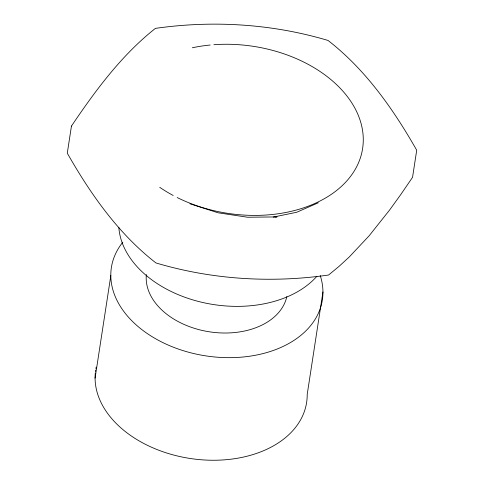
<?xml version="1.0" encoding="UTF-8"?>
<svg xmlns="http://www.w3.org/2000/svg" width="484" height="484" viewBox="0 0 484 484"><rect width="100%" height="100%" fill="white"/><g stroke="black" fill="none" stroke-linecap="round" stroke-linejoin="round"><path stroke-width="0.73" d="M95.082 378.113L110.836 275.529M322.949 291.925L307.195 394.508A106.71 72.993 8.7 0 1 197.956 459.467A106.71 72.993 8.7 0 1 95.306 372.976M318.303 202.778L296.704 212.264L273.218 217.104M275.057 217.098L277.042 216.911L247.584 217.237L218.018 212.785L189.94 203.782M320.239 275.559A106.722 72.999 8.7 0 1 219.694 357.374L217.431 357.216A106.722 72.999 8.7 0 1 122.809 242.2M95.469 371.512A106.71 72.993 8.7 0 1 95.675 370.048M95.923 368.59A106.71 72.993 8.7 0 1 96.213 367.138M286.824 296.589A71.142 48.66 8.7 0 1 209.191 331.776A71.142 48.66 8.7 0 1 146.368 274.573M316.893 276.273A106.71 72.993 8.7 0 1 200.061 301.859A106.71 72.993 8.7 0 1 118.84 227.407M213.886 44.716A123.505 84.482 8.7 0 1 361.669 153.325A123.505 84.482 8.7 0 1 177.186 197.539M173.205 195.482A123.505 84.482 8.7 0 1 159.738 187.314M192.336 47.771A123.505 84.482 8.7 0 1 210.183 45.03M71.45 126.07L67.288 153.186C90.623 194.181 118.392 233.772 155.957 262.945C211.75 279.564 271.016 283.273 328.588 275.015L339.145 266.279L349.224 257.01L369.08 235.859L389.668 209.953L400.667 194.695L412.549 177.326L416.712 150.215C393.377 109.221 365.608 69.623 328.043 40.456C272.25 23.831 212.984 20.128 155.412 28.381C121.46 55.206 95.487 90.46 71.45 126.07"/></g></svg>
